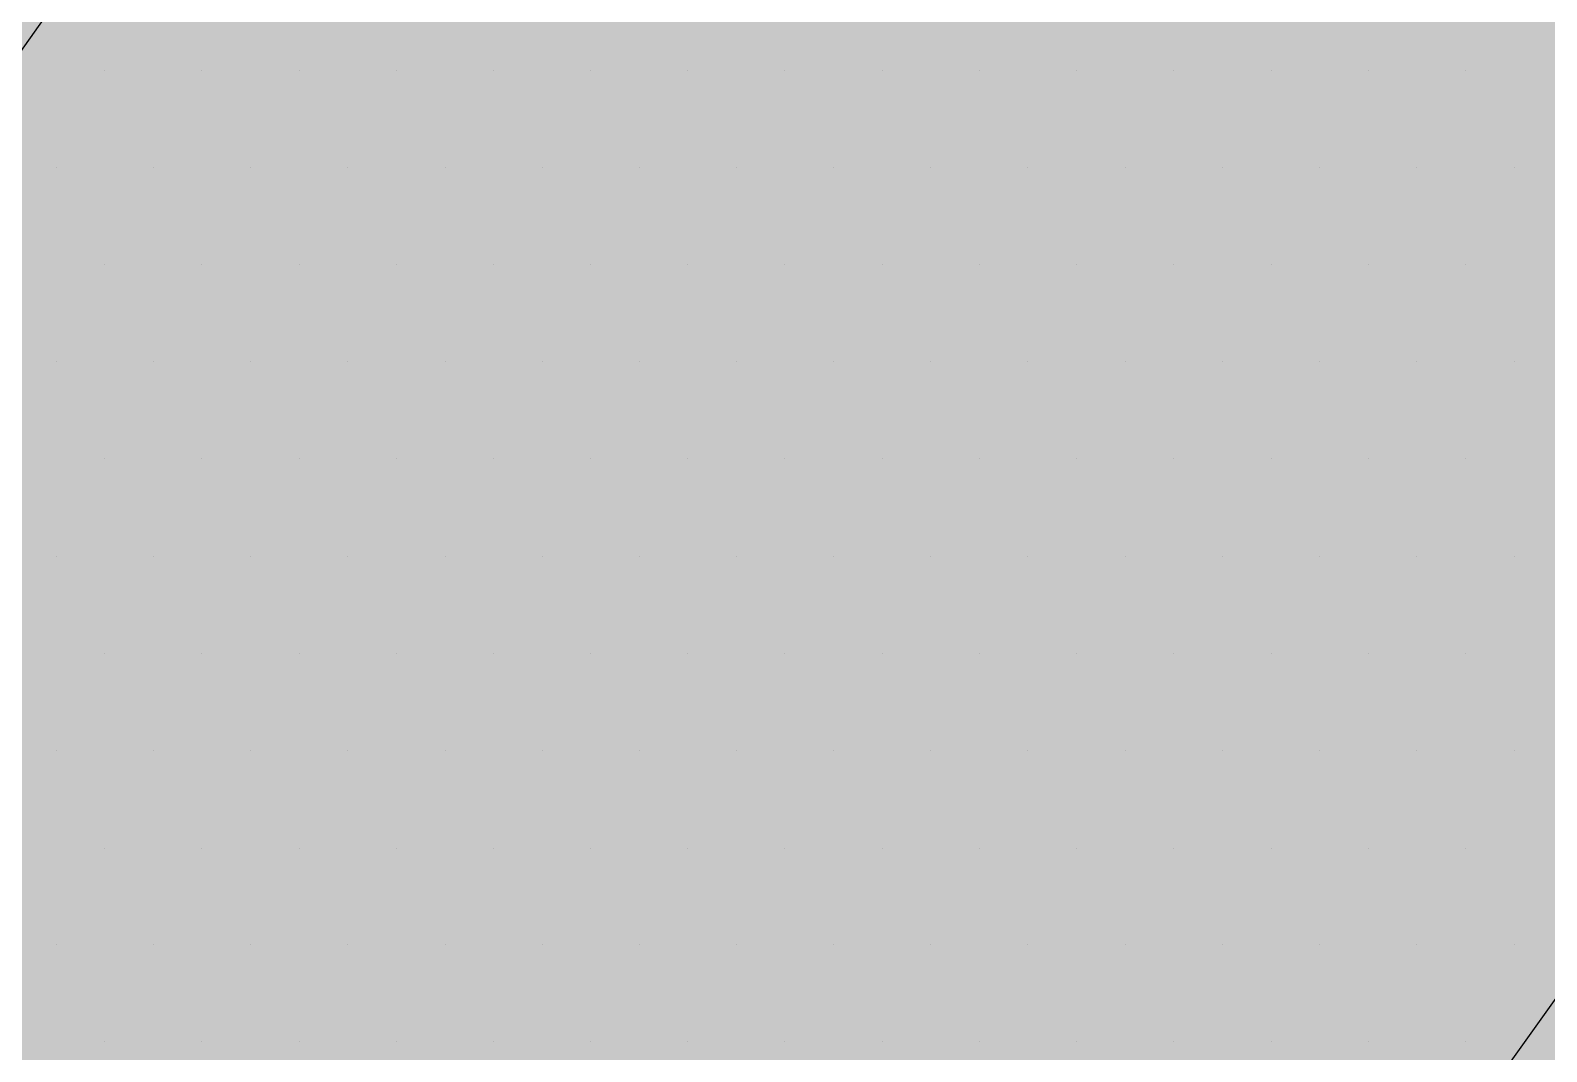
# Paper-space layout 'Layout1' of a CAD drawing. Extents: x -43 to 2298, y -18 to 768.
# Drawn here: x 140.317 to 141.176, y 270.442 to 271.02 of the extents above; entities that cross this region are included whole.
import ezdxf

# ---------------------------------------------------------------- set-up
doc = ezdxf.new("R2010")
doc.units = 0
doc.header["$LTSCALE"] = 2
doc.layers.add('CARTOUCHE', color=7, linetype='Continuous')
doc.layers.add('LOGO', color=7, linetype='Continuous')

# ---------------------------------------------------------------- blocks, each defined once
blk = doc.blocks.new('A$C715108E3')
at = {"layer": 'LOGO', "color": 131}
for p, q in [((-9.3778, 1.6215), (-9.3778, 1.6215)), ((-9.2863, 1.6215), (-9.2863, 1.6215)), ((-9.1945, 1.6215), (-9.1945, 1.6215)), ((-9.1027, 1.6215), (-9.1027, 1.6215)), ((-9.0112, 1.6215), (-9.0112, 1.6215)), ((-8.9194, 1.6215), (-8.9194, 1.6215)), ((-8.8275, 1.6215), (-8.8275, 1.6215)), ((-8.7361, 1.6215), (-8.7361, 1.6215)), ((-8.6442, 1.6215), (-8.6442, 1.6215)), ((-8.5522, 1.6215), (-8.5522, 1.6215)), ((-8.461, 1.6215), (-8.461, 1.6215)), ((-8.3689, 1.6215), (-8.3689, 1.6215)), ((-8.2769, 1.6215), (-8.2769, 1.6215)), ((-8.1851, 1.6215), (-8.1851, 1.6215)), ((-8.0936, 1.6215), (-8.0936, 1.6215)), ((-9.4239, 1.5302), (-9.4239, 1.5302)), ((-9.3321, 1.5302), (-9.3321, 1.5302)), ((-9.2402, 1.5302), (-9.2402, 1.5302)), ((-9.1488, 1.5302), (-9.1488, 1.5302)), ((-9.0567, 1.5302), (-9.0567, 1.5302)), ((-8.9651, 1.5302), (-8.9651, 1.5302)), ((-8.8735, 1.5302), (-8.8735, 1.5302)), ((-8.7818, 1.5302), (-8.7818, 1.5302)), ((-8.69, 1.5302), (-8.69, 1.5302)), ((-8.5985, 1.5302), (-8.5985, 1.5302)), ((-8.5067, 1.5302), (-8.5067, 1.5302)), ((-8.4147, 1.5302), (-8.4147, 1.5302)), ((-8.3226, 1.5302), (-8.3226, 1.5302)), ((-8.2316, 1.5302), (-8.2316, 1.5302)), ((-8.1394, 1.5302), (-8.1394, 1.5302)), ((-8.0475, 1.5302), (-8.0475, 1.5302)), ((-9.3778, 1.4378), (-9.3778, 1.4378)), ((-9.2863, 1.4378), (-9.2863, 1.4378)), ((-9.1945, 1.4378), (-9.1945, 1.4378)), ((-9.1027, 1.4378), (-9.1027, 1.4378)), ((-9.0112, 1.4378), (-9.0112, 1.4378)), ((-8.9194, 1.4378), (-8.9194, 1.4378)), ((-8.8275, 1.4378), (-8.8275, 1.4378)), ((-8.7361, 1.4378), (-8.7361, 1.4378)), ((-8.6442, 1.4378), (-8.6442, 1.4378)), ((-8.5522, 1.4378), (-8.5522, 1.4378)), ((-8.461, 1.4378), (-8.461, 1.4378)), ((-8.3689, 1.4378), (-8.3689, 1.4378)), ((-8.2769, 1.4378), (-8.2769, 1.4378)), ((-8.1851, 1.4378), (-8.1851, 1.4378)), ((-8.0936, 1.4378), (-8.0936, 1.4378)), ((-9.4239, 1.3466), (-9.4239, 1.3466)), ((-9.3321, 1.3466), (-9.3321, 1.3466)), ((-9.2402, 1.3466), (-9.2402, 1.3466)), ((-9.1488, 1.3466), (-9.1488, 1.3466)), ((-9.0567, 1.3466), (-9.0567, 1.3466)), ((-8.9651, 1.3466), (-8.9651, 1.3466)), ((-8.8735, 1.3466), (-8.8735, 1.3466)), ((-8.7818, 1.3466), (-8.7818, 1.3466)), ((-8.69, 1.3466), (-8.69, 1.3466)), ((-8.5985, 1.3466), (-8.5985, 1.3466)), ((-8.5067, 1.3466), (-8.5067, 1.3466)), ((-8.4147, 1.3466), (-8.4147, 1.3466)), ((-8.3226, 1.3466), (-8.3226, 1.3466)), ((-8.2316, 1.3466), (-8.2316, 1.3466)), ((-8.1394, 1.3466), (-8.1394, 1.3466)), ((-8.0475, 1.3466), (-8.0475, 1.3466)), ((-9.3778, 1.2549), (-9.3778, 1.2549)), ((-9.2863, 1.2549), (-9.2863, 1.2549)), ((-9.1945, 1.2549), (-9.1945, 1.2549)), ((-9.1027, 1.2549), (-9.1027, 1.2549)), ((-9.0112, 1.2549), (-9.0112, 1.2549)), ((-8.9194, 1.2549), (-8.9194, 1.2549)), ((-8.8275, 1.2549), (-8.8275, 1.2549)), ((-8.7361, 1.2549), (-8.7361, 1.2549)), ((-8.6442, 1.2549), (-8.6442, 1.2549)), ((-8.5522, 1.2549), (-8.5522, 1.2549)), ((-8.461, 1.2549), (-8.461, 1.2549)), ((-8.3689, 1.2549), (-8.3689, 1.2549)), ((-8.2769, 1.2549), (-8.2769, 1.2549)), ((-8.1851, 1.2549), (-8.1851, 1.2549)), ((-8.0936, 1.2549), (-8.0936, 1.2549)), ((-9.4239, 1.1627), (-9.4239, 1.1627)), ((-9.3321, 1.1627), (-9.3321, 1.1627)), ((-9.2402, 1.1627), (-9.2402, 1.1627)), ((-9.1488, 1.1627), (-9.1488, 1.1627)), ((-9.0567, 1.1627), (-9.0567, 1.1627)), ((-8.9651, 1.1627), (-8.9651, 1.1627)), ((-8.8735, 1.1627), (-8.8735, 1.1627)), ((-8.7818, 1.1627), (-8.7818, 1.1627)), ((-8.69, 1.1627), (-8.69, 1.1627)), ((-8.5985, 1.1627), (-8.5985, 1.1627)), ((-8.5067, 1.1627), (-8.5067, 1.1627)), ((-8.4147, 1.1627), (-8.4147, 1.1627)), ((-8.3226, 1.1627), (-8.3226, 1.1627)), ((-8.2316, 1.1627), (-8.2316, 1.1627)), ((-8.1394, 1.1627), (-8.1394, 1.1627)), ((-8.0475, 1.1627), (-8.0475, 1.1627)), ((-9.3778, 1.0713), (-9.3778, 1.0713)), ((-9.2863, 1.0713), (-9.2863, 1.0713)), ((-9.1945, 1.0713), (-9.1945, 1.0713)), ((-9.1027, 1.0713), (-9.1027, 1.0713)), ((-9.0112, 1.0713), (-9.0112, 1.0713)), ((-8.9194, 1.0713), (-8.9194, 1.0713)), ((-8.8275, 1.0713), (-8.8275, 1.0713)), ((-8.7361, 1.0713), (-8.7361, 1.0713)), ((-8.6442, 1.0713), (-8.6442, 1.0713)), ((-8.5522, 1.0713), (-8.5522, 1.0713)), ((-8.461, 1.0713), (-8.461, 1.0713)), ((-8.3689, 1.0713), (-8.3689, 1.0713)), ((-8.2769, 1.0713), (-8.2769, 1.0713)), ((-8.1851, 1.0713), (-8.1851, 1.0713)), ((-8.0936, 1.0713), (-8.0936, 1.0713)), ((-9.4239, 0.9798), (-9.4239, 0.9798)), ((-9.3321, 0.9798), (-9.3321, 0.9798)), ((-9.2402, 0.9798), (-9.2402, 0.9798)), ((-9.1488, 0.9798), (-9.1488, 0.9798)), ((-9.0567, 0.9798), (-9.0567, 0.9798)), ((-8.9651, 0.9798), (-8.9651, 0.9798)), ((-8.8735, 0.9798), (-8.8735, 0.9798)), ((-8.7818, 0.9798), (-8.7818, 0.9798)), ((-8.69, 0.9798), (-8.69, 0.9798)), ((-8.5985, 0.9798), (-8.5985, 0.9798)), ((-8.5067, 0.9798), (-8.5067, 0.9798)), ((-8.4147, 0.9798), (-8.4147, 0.9798)), ((-8.3226, 0.9798), (-8.3226, 0.9798)), ((-8.2316, 0.9798), (-8.2316, 0.9798)), ((-8.1394, 0.9798), (-8.1394, 0.9798)), ((-8.0475, 0.9798), (-8.0475, 0.9798)), ((-9.3778, 0.8872), (-9.3778, 0.8872)), ((-9.2863, 0.8872), (-9.2863, 0.8872)), ((-9.1945, 0.8872), (-9.1945, 0.8872)), ((-9.1027, 0.8872), (-9.1027, 0.8872)), ((-9.0112, 0.8872), (-9.0112, 0.8872)), ((-8.9194, 0.8872), (-8.9194, 0.8872)), ((-8.8275, 0.8872), (-8.8275, 0.8872)), ((-8.7361, 0.8872), (-8.7361, 0.8872)), ((-8.6442, 0.8872), (-8.6442, 0.8872)), ((-8.5522, 0.8872), (-8.5522, 0.8872)), ((-8.461, 0.8872), (-8.461, 0.8872)), ((-8.3689, 0.8872), (-8.3689, 0.8872)), ((-8.2769, 0.8872), (-8.2769, 0.8872)), ((-8.1851, 0.8872), (-8.1851, 0.8872)), ((-8.0936, 0.8872), (-8.0936, 0.8872)), ((-9.4239, 0.7961), (-9.4239, 0.7961)), ((-9.3321, 0.7961), (-9.3321, 0.7961)), ((-9.2402, 0.7961), (-9.2402, 0.7961)), ((-9.1488, 0.7961), (-9.1488, 0.7961)), ((-9.0567, 0.7961), (-9.0567, 0.7961)), ((-8.9651, 0.7961), (-8.9651, 0.7961)), ((-8.8735, 0.7961), (-8.8735, 0.7961)), ((-8.7818, 0.7961), (-8.7818, 0.7961)), ((-8.69, 0.7961), (-8.69, 0.7961)), ((-8.5985, 0.7961), (-8.5985, 0.7961)), ((-8.5067, 0.7961), (-8.5067, 0.7961)), ((-8.4147, 0.7961), (-8.4147, 0.7961)), ((-8.3226, 0.7961), (-8.3226, 0.7961)), ((-8.2316, 0.7961), (-8.2316, 0.7961)), ((-8.1394, 0.7961), (-8.1394, 0.7961)), ((-8.0475, 0.7961), (-8.0475, 0.7961)), ((-9.3778, 0.7047), (-9.3778, 0.7047)), ((-9.2863, 0.7047), (-9.2863, 0.7047)), ((-9.1945, 0.7047), (-9.1945, 0.7047)), ((-9.1027, 0.7047), (-9.1027, 0.7047)), ((-9.0112, 0.7047), (-9.0112, 0.7047)), ((-8.9194, 0.7047), (-8.9194, 0.7047)), ((-8.8275, 0.7047), (-8.8275, 0.7047)), ((-8.7361, 0.7047), (-8.7361, 0.7047)), ((-8.6442, 0.7047), (-8.6442, 0.7047)), ((-8.5522, 0.7047), (-8.5522, 0.7047)), ((-8.461, 0.7047), (-8.461, 0.7047)), ((-8.3689, 0.7047), (-8.3689, 0.7047)), ((-8.2769, 0.7047), (-8.2769, 0.7047)), ((-8.1851, 0.7047), (-8.1851, 0.7047)), ((-8.0936, 0.7047), (-8.0936, 0.7047))]:
    blk.add_line(p, q, dxfattribs=at)
blk.add_lwpolyline([(-17.4242, -1.4573), (-18.4152, -2.5691), (-18.6566, -2.9311), (-18.705, -3.0278), (-11.9873, -3.7284), (-11.0696, -3.3901), (-10.6346, -2.9311), (-6.8859, 2.3168), (-8.5773, 2.3168), (-9.0123, 2.2688), (-11.5252, -1.2823), (-12.7091, 1.3505), (-13.4102, 1.1331), (-14.1349, 0.795), (-14.1589, 0.6743), (-12.951, -2.0066)], close=True, dxfattribs=at)
blk = doc.blocks.new('A$C581E6685')
at = {"layer": 'CARTOUCHE'}
blk.add_blockref('A$C715108E3', (-31.6739, 36.3189), dxfattribs=at)

psp = doc.layouts.get("Layout1")

# ---------------------------------------------------------------- hatches: boundary and pattern name
at = {"layer": 'CARTOUCHE', "true_color": 0xffffff}
h = psp.add_hatch(color=7, dxfattribs=at)
h.dxf.hatch_style = 1
edge = h.paths.add_edge_path()
edge.add_spline(control_points=[(127.71967, 272.47485), (127.71967, 261.58368), (127.71967, 250.69252), (127.71967, 246.85252), (131.55967, 246.85252), (177.09893, 246.85252), (222.6382, 246.85252), (226.4782, 246.85252), (226.4782, 250.69252), (226.4782, 261.58368), (226.4782, 272.47485), (226.4782, 276.31485), (222.6382, 276.31485), (177.09893, 276.31485), (131.55967, 276.31485), (127.71967, 276.31485), (127.71967, 272.47485)], knot_values=[0, 0, 0, 1, 1, 2.570796, 2.570796, 3.570796, 3.570796, 5.141593, 5.141593, 6.141593, 6.141593, 7.712389, 7.712389, 8.712389, 8.712389, 10.283185, 10.283185, 10.283185], weights=[1, 1, 1, 0.707107, 1, 1, 1, 0.707107, 1, 1, 1, 0.707107, 1, 1, 1, 0.707107, 1], degree=2, periodic=0)

# ---------------------------------------------------------------- linework, layer by layer
at = {"layer": 'CARTOUCHE'}
psp.add_rational_spline([(127.71967, 272.47485), (127.71967, 261.58368), (127.71967, 250.69252), (127.71967, 246.85252), (131.55967, 246.85252), (177.09893, 246.85252), (222.6382, 246.85252), (226.4782, 246.85252), (226.4782, 250.69252), (226.4782, 261.58368), (226.4782, 272.47485), (226.4782, 276.31485), (222.6382, 276.31485), (177.09893, 276.31485), (131.55967, 276.31485), (127.71967, 276.31485), (127.71967, 272.47485)], [1, 1, 1, 0.707106781187, 1, 1, 1, 0.707106781187, 1, 1, 1, 0.707106781187, 1, 1, 1, 0.707106781187, 1], degree=2, knots=[0, 0, 0, 1, 1, 2.570796, 2.570796, 3.570796, 3.570796, 5.141593, 5.141593, 6.141593, 6.141593, 7.712389, 7.712389, 8.712389, 8.712389, 10.283185, 10.283185, 10.283185], dxfattribs=at)

# ---------------------------------------------------------------- block references
at = {"layer": 'CARTOUCHE', "xscale": 0.6, "yscale": 0.6, "zscale": 0.6}
psp.add_blockref('A$C581E6685', (164.99041, 248.2331), dxfattribs=at)

doc.saveas('drawing.dxf')
